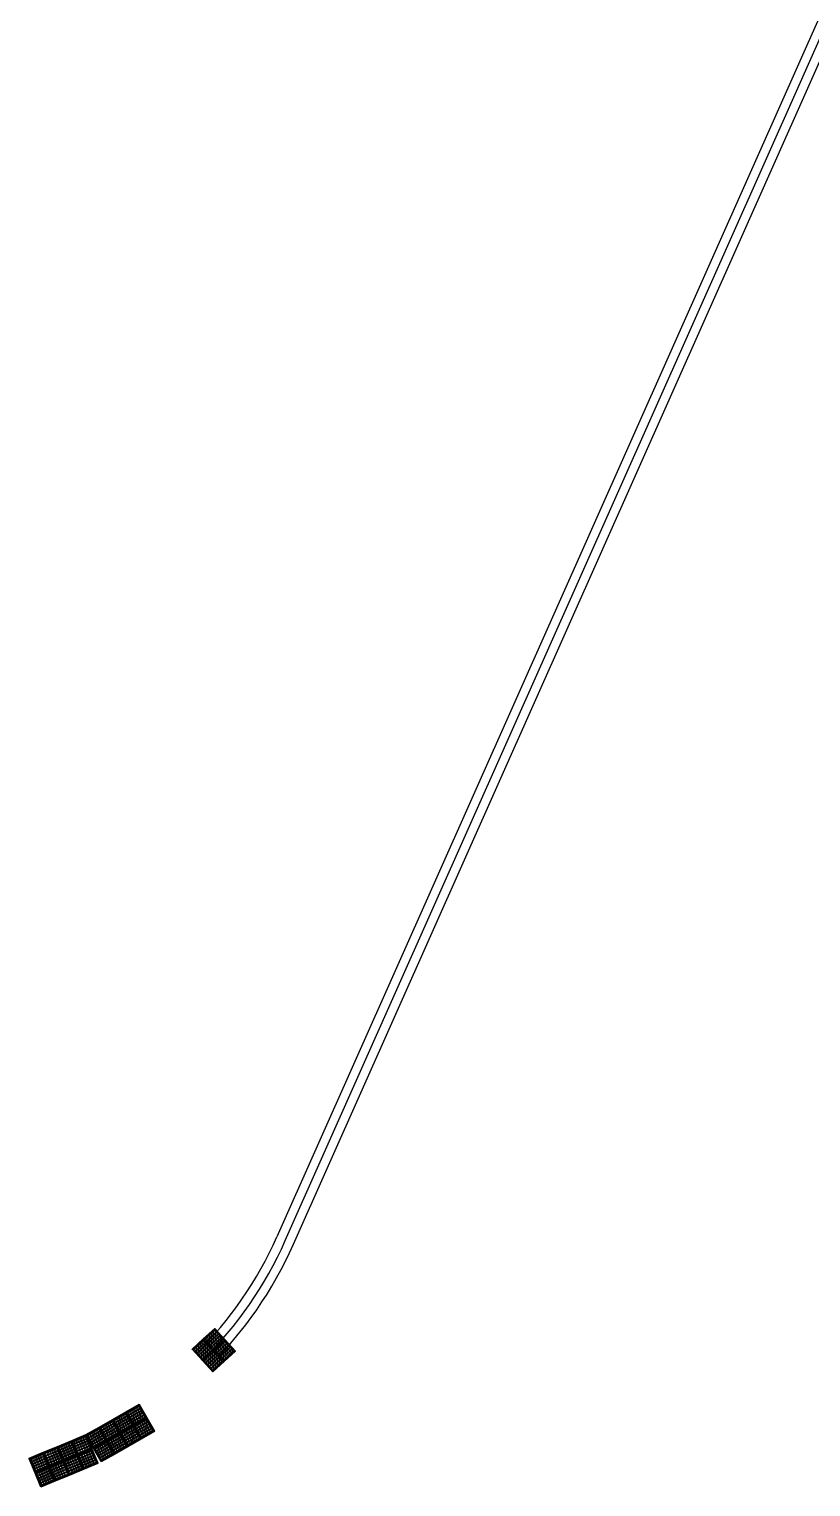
# Model space of a CAD drawing. Header units: millimetres. Extents: x 832728086 to 834530684, y 817551485 to 818349469.
# Drawn here: x 832728189.27 to 832728204.55, y 817960338.63 to 817960367.12 of the extents above; entities that cross this region are included whole.
import ezdxf

# ---------------------------------------------------------------- set-up
doc = ezdxf.new("R2010")
doc.units = ezdxf.units.MM
doc.header["$LTSCALE"] = 100
doc.layers.add('000-helpline', color=30, linetype='Continuous', lineweight=30, plot=False)
doc.layers.add('000-Tactile-l', color=8, linetype='Continuous')

# ---------------------------------------------------------------- blocks, each defined once
blk = doc.blocks.new('tactile')
at = {"layer": '000-helpline', "ltscale": 0.015}
for points in [[(834064.576, 817821.538), (834064.373, 817821.759), (834064.595, 817821.961), (834064.797, 817821.74)], [(834064.355, 817821.335), (834064.152, 817821.556), (834064.373, 817821.759), (834064.576, 817821.538)], [(834064.778, 817821.316), (834064.576, 817821.538), (834064.797, 817821.74), (834065, 817821.519)], [(834064.557, 817821.114), (834064.355, 817821.335), (834064.576, 817821.538), (834064.778, 817821.316)], [(834062.748, 817819.918), (834062.6, 817820.179), (834062.861, 817820.327), (834063.009, 817820.066)], [(834063.009, 817820.066), (834062.861, 817820.327), (834063.122, 817820.475), (834063.27, 817820.215)], [(834062.226, 817819.622), (834062.078, 817819.883), (834062.339, 817820.031), (834062.487, 817819.77)], [(834062.487, 817819.77), (834062.339, 817820.031), (834062.6, 817820.179), (834062.748, 817819.918)], [(834062.896, 817819.657), (834062.748, 817819.918), (834063.009, 817820.066), (834063.157, 817819.806)], [(834063.157, 817819.806), (834063.009, 817820.066), (834063.27, 817820.215), (834063.418, 817819.954)], [(834061.639, 817819.375), (834061.524, 817819.652), (834061.801, 817819.768), (834061.916, 817819.491)], [(834061.916, 817819.491), (834061.801, 817819.768), (834062.078, 817819.883), (834062.193, 817819.606)], [(834062.374, 817819.361), (834062.226, 817819.622), (834062.487, 817819.77), (834062.635, 817819.509)], [(834062.635, 817819.509), (834062.487, 817819.77), (834062.748, 817819.918), (834062.896, 817819.657)], [(834061.086, 817819.145), (834060.97, 817819.422), (834061.247, 817819.537), (834061.362, 817819.26)], [(834061.362, 817819.26), (834061.247, 817819.537), (834061.524, 817819.652), (834061.639, 817819.375)], [(834061.755, 817819.098), (834061.639, 817819.375), (834061.916, 817819.491), (834062.032, 817819.214)], [(834062.032, 817819.214), (834061.916, 817819.491), (834062.193, 817819.606), (834062.309, 817819.329)], [(834061.201, 817818.868), (834061.086, 817819.145), (834061.362, 817819.26), (834061.478, 817818.983)], [(834061.478, 817818.983), (834061.362, 817819.26), (834061.639, 817819.375), (834061.755, 817819.098)]]:
    blk.add_lwpolyline(points, close=True, dxfattribs=at)
at = {"layer": '000-Tactile-l', "ltscale": 0.02}
for p, q in [((834083.235, 817862.944), (834065.81, 817823.753)), ((834065.975, 817823.68), (834083.401, 817862.873)), ((834066.135, 817823.609), (834083.561, 817862.802))]:
    blk.add_line(p, q, dxfattribs=at)
at = {"layer": '000-Tactile-l'}
for points in [[(834065, 817821.519), (834064.557, 817821.114), (834064.152, 817821.556), (834064.595, 817821.961)], [(834063.418, 817819.954), (834062.896, 817819.657), (834062.6, 817820.179), (834063.122, 817820.475)], [(834062.896, 817819.657), (834062.374, 817819.361), (834062.078, 817819.883), (834062.6, 817820.179)], [(834062.309, 817819.329), (834061.755, 817819.098), (834061.524, 817819.652), (834062.078, 817819.883)], [(834061.755, 817819.098), (834061.201, 817818.868), (834060.97, 817819.422), (834061.524, 817819.652)]]:
    blk.add_lwpolyline(points, close=True, dxfattribs=at)
at = {"layer": '000-Tactile-l', "ltscale": 0.015}
for centre, radius in [((834064.298, 817821.656), 0.0175), ((834064.298, 817821.656), 0.0125), ((834064.335, 817821.69), 0.0175), ((834064.335, 817821.69), 0.0125), ((834064.369, 817821.653), 0.0175), ((834064.372, 817821.724), 0.0175), ((834064.369, 817821.653), 0.0125), ((834064.372, 817821.724), 0.0125), ((834064.405, 817821.687), 0.0175), ((834064.409, 817821.757), 0.0175), ((834064.405, 817821.687), 0.0125), ((834064.409, 817821.757), 0.0125), ((834064.439, 817821.65), 0.0175), ((834064.442, 817821.72), 0.0175), ((834064.446, 817821.791), 0.0175), ((834064.442, 817821.72), 0.0125), ((834064.446, 817821.791), 0.0125), ((834064.476, 817821.683), 0.0175), ((834064.479, 817821.754), 0.0175), ((834064.476, 817821.683), 0.0125), ((834064.482, 817821.825), 0.0175), ((834064.479, 817821.754), 0.0125), ((834064.482, 817821.825), 0.0125), ((834064.513, 817821.717), 0.0175), ((834064.516, 817821.788), 0.0175), ((834064.513, 817821.717), 0.0125), ((834064.519, 817821.859), 0.0175), ((834064.516, 817821.788), 0.0125), ((834064.519, 817821.859), 0.0125), ((834064.547, 817821.68), 0.0175), ((834064.55, 817821.751), 0.0175), ((834064.547, 817821.68), 0.0125), ((834064.553, 817821.822), 0.0175), ((834064.55, 817821.751), 0.0125), ((834064.556, 817821.892), 0.0175), ((834064.553, 817821.822), 0.0125), ((834064.556, 817821.892), 0.0125), ((834064.584, 817821.714), 0.0175), ((834064.587, 817821.785), 0.0175), ((834064.584, 817821.714), 0.0125), ((834064.59, 817821.855), 0.0175), ((834064.587, 817821.785), 0.0125), ((834064.593, 817821.926), 0.0175), ((834064.59, 817821.855), 0.0125), ((834064.593, 817821.926), 0.0125), ((834064.617, 817821.677), 0.0175), ((834064.621, 817821.748), 0.0175), ((834064.617, 817821.677), 0.0125), ((834064.624, 817821.819), 0.0175), ((834064.621, 817821.748), 0.0125), ((834064.627, 817821.889), 0.0175), ((834064.624, 817821.819), 0.0125), ((834064.627, 817821.889), 0.0125), ((834064.654, 817821.711), 0.0175), ((834064.657, 817821.782), 0.0175), ((834064.654, 817821.711), 0.0125), ((834064.661, 817821.852), 0.0175), ((834064.657, 817821.782), 0.0125), ((834064.661, 817821.852), 0.0125), ((834064.688, 817821.674), 0.0175), ((834064.691, 817821.745), 0.0175), ((834064.688, 817821.674), 0.0125), ((834064.694, 817821.815), 0.0175), ((834064.691, 817821.745), 0.0125), ((834064.694, 817821.815), 0.0125), ((834064.725, 817821.708), 0.0175), ((834064.728, 817821.779), 0.0175), ((834064.725, 817821.708), 0.0125), ((834064.728, 817821.779), 0.0125), ((834064.759, 817821.671), 0.0175), ((834064.762, 817821.742), 0.0175), ((834064.759, 817821.671), 0.0125), ((834064.762, 817821.742), 0.0125), ((834064.796, 817821.705), 0.0175), ((834064.796, 817821.705), 0.0125), ((834064.829, 817821.668), 0.0175), ((834064.829, 817821.668), 0.0125), ((834064.187, 817821.555), 0.0175), ((834064.187, 817821.555), 0.0125), ((834064.221, 817821.518), 0.0175), ((834064.224, 817821.588), 0.0175), ((834064.221, 817821.518), 0.0125), ((834064.224, 817821.588), 0.0125), ((834064.255, 817821.481), 0.0175), ((834064.258, 817821.552), 0.0175), ((834064.255, 817821.481), 0.0125), ((834064.261, 817821.622), 0.0175), ((834064.258, 817821.552), 0.0125), ((834064.261, 817821.622), 0.0125), ((834064.289, 817821.444), 0.0175), ((834064.292, 817821.515), 0.0175), ((834064.289, 817821.444), 0.0125), ((834064.295, 817821.585), 0.0175), ((834064.292, 817821.515), 0.0125), ((834064.295, 817821.585), 0.0125), ((834064.322, 817821.407), 0.0175), ((834064.325, 817821.478), 0.0175), ((834064.322, 817821.407), 0.0125), ((834064.329, 817821.548), 0.0175), ((834064.325, 817821.478), 0.0125), ((834064.332, 817821.619), 0.0175), ((834064.329, 817821.548), 0.0125), ((834064.332, 817821.619), 0.0125), ((834064.356, 817821.37), 0.0175), ((834064.359, 817821.441), 0.0175), ((834064.356, 817821.37), 0.0125), ((834064.362, 817821.512), 0.0175), ((834064.359, 817821.441), 0.0125), ((834064.365, 817821.582), 0.0175), ((834064.362, 817821.512), 0.0125), ((834064.365, 817821.582), 0.0125), ((834064.393, 817821.404), 0.0175), ((834064.396, 817821.475), 0.0175), ((834064.393, 817821.404), 0.0125), ((834064.399, 817821.545), 0.0175), ((834064.396, 817821.475), 0.0125), ((834064.402, 817821.616), 0.0175), ((834064.399, 817821.545), 0.0125), ((834064.402, 817821.616), 0.0125), ((834064.427, 817821.367), 0.0175), ((834064.43, 817821.438), 0.0175), ((834064.433, 817821.508), 0.0175), ((834064.43, 817821.438), 0.0125), ((834064.436, 817821.579), 0.0175), ((834064.433, 817821.508), 0.0125), ((834064.436, 817821.579), 0.0125), ((834064.439, 817821.65), 0.0125), ((834064.464, 817821.401), 0.0175), ((834064.467, 817821.472), 0.0175), ((834064.464, 817821.401), 0.0125), ((834064.47, 817821.542), 0.0175), ((834064.467, 817821.472), 0.0125), ((834064.473, 817821.613), 0.0175), ((834064.47, 817821.542), 0.0125), ((834064.473, 817821.613), 0.0125), ((834064.497, 817821.364), 0.0175), ((834064.501, 817821.435), 0.0175), ((834064.504, 817821.505), 0.0175), ((834064.501, 817821.435), 0.0125), ((834064.507, 817821.576), 0.0175), ((834064.504, 817821.505), 0.0125), ((834064.51, 817821.647), 0.0175), ((834064.507, 817821.576), 0.0125), ((834064.51, 817821.647), 0.0125), ((834064.534, 817821.398), 0.0175), ((834064.537, 817821.468), 0.0175), ((834064.534, 817821.398), 0.0125), ((834064.541, 817821.539), 0.0175), ((834064.537, 817821.468), 0.0125), ((834064.544, 817821.61), 0.0175), ((834064.541, 817821.539), 0.0125), ((834064.544, 817821.61), 0.0125), ((834064.571, 817821.432), 0.0175), ((834064.574, 817821.502), 0.0175), ((834064.571, 817821.432), 0.0125), ((834064.577, 817821.573), 0.0175), ((834064.574, 817821.502), 0.0125), ((834064.581, 817821.643), 0.0175), ((834064.577, 817821.573), 0.0125), ((834064.581, 817821.643), 0.0125), ((834064.605, 817821.395), 0.0175), ((834064.608, 817821.465), 0.0175), ((834064.605, 817821.395), 0.0125), ((834064.611, 817821.536), 0.0175), ((834064.608, 817821.465), 0.0125), ((834064.614, 817821.607), 0.0175), ((834064.611, 817821.536), 0.0125), ((834064.614, 817821.607), 0.0125), ((834064.642, 817821.428), 0.0175), ((834064.645, 817821.499), 0.0175), ((834064.642, 817821.428), 0.0125), ((834064.648, 817821.57), 0.0175), ((834064.645, 817821.499), 0.0125), ((834064.651, 817821.64), 0.0175), ((834064.648, 817821.57), 0.0125), ((834064.651, 817821.64), 0.0125), ((834064.676, 817821.392), 0.0175), ((834064.679, 817821.462), 0.0175), ((834064.676, 817821.392), 0.0125), ((834064.682, 817821.533), 0.0175), ((834064.679, 817821.462), 0.0125), ((834064.685, 817821.603), 0.0175), ((834064.682, 817821.533), 0.0125), ((834064.685, 817821.603), 0.0125), ((834064.712, 817821.425), 0.0175), ((834064.716, 817821.496), 0.0175), ((834064.712, 817821.425), 0.0125), ((834064.719, 817821.567), 0.0175), ((834064.716, 817821.496), 0.0125), ((834064.722, 817821.637), 0.0175), ((834064.719, 817821.567), 0.0125), ((834064.722, 817821.637), 0.0125), ((834064.746, 817821.388), 0.0175), ((834064.749, 817821.459), 0.0175), ((834064.746, 817821.388), 0.0125), ((834064.752, 817821.53), 0.0175), ((834064.749, 817821.459), 0.0125), ((834064.756, 817821.6), 0.0175), ((834064.752, 817821.53), 0.0125), ((834064.756, 817821.6), 0.0125), ((834064.783, 817821.422), 0.0175), ((834064.786, 817821.493), 0.0175), ((834064.783, 817821.422), 0.0125), ((834064.789, 817821.563), 0.0175), ((834064.786, 817821.493), 0.0125), ((834064.792, 817821.634), 0.0175), ((834064.789, 817821.563), 0.0125), ((834064.792, 817821.634), 0.0125), ((834064.817, 817821.385), 0.0175), ((834064.82, 817821.456), 0.0175), ((834064.817, 817821.385), 0.0125), ((834064.823, 817821.527), 0.0175), ((834064.82, 817821.456), 0.0125), ((834064.826, 817821.597), 0.0175), ((834064.823, 817821.527), 0.0125), ((834064.826, 817821.597), 0.0125), ((834064.854, 817821.419), 0.0175), ((834064.857, 817821.49), 0.0175), ((834064.854, 817821.419), 0.0125), ((834064.86, 817821.56), 0.0175), ((834064.857, 817821.49), 0.0125), ((834064.863, 817821.631), 0.0175), ((834064.86, 817821.56), 0.0125), ((834064.863, 817821.631), 0.0125), ((834064.891, 817821.453), 0.0175), ((834064.894, 817821.523), 0.0175), ((834064.891, 817821.453), 0.0125), ((834064.897, 817821.594), 0.0175), ((834064.894, 817821.523), 0.0125), ((834064.897, 817821.594), 0.0125), ((834064.927, 817821.487), 0.0175), ((834064.931, 817821.557), 0.0175), ((834064.927, 817821.487), 0.0125), ((834064.931, 817821.557), 0.0125), ((834064.964, 817821.52), 0.0175), ((834064.964, 817821.52), 0.0125), ((834064.39, 817821.333), 0.0175), ((834064.39, 817821.333), 0.0125), ((834064.424, 817821.297), 0.0175), ((834064.424, 817821.297), 0.0125), ((834064.427, 817821.367), 0.0125), ((834064.457, 817821.26), 0.0175), ((834064.46, 817821.33), 0.0175), ((834064.457, 817821.26), 0.0125), ((834064.46, 817821.33), 0.0125), ((834064.491, 817821.223), 0.0175), ((834064.494, 817821.293), 0.0175), ((834064.491, 817821.223), 0.0125), ((834064.494, 817821.293), 0.0125), ((834064.497, 817821.364), 0.0125), ((834064.525, 817821.186), 0.0175), ((834064.528, 817821.257), 0.0175), ((834064.525, 817821.186), 0.0125), ((834064.531, 817821.327), 0.0175), ((834064.528, 817821.257), 0.0125), ((834064.531, 817821.327), 0.0125), ((834064.559, 817821.149), 0.0175), ((834064.562, 817821.22), 0.0175), ((834064.559, 817821.149), 0.0125), ((834064.565, 817821.29), 0.0175), ((834064.562, 817821.22), 0.0125), ((834064.568, 817821.361), 0.0175), ((834064.565, 817821.29), 0.0125), ((834064.568, 817821.361), 0.0125), ((834064.596, 817821.183), 0.0175), ((834064.599, 817821.253), 0.0175), ((834064.596, 817821.183), 0.0125), ((834064.602, 817821.324), 0.0175), ((834064.599, 817821.253), 0.0125), ((834064.602, 817821.324), 0.0125), ((834064.632, 817821.217), 0.0175), ((834064.636, 817821.287), 0.0175), ((834064.632, 817821.217), 0.0125), ((834064.639, 817821.358), 0.0175), ((834064.636, 817821.287), 0.0125), ((834064.639, 817821.358), 0.0125), ((834064.669, 817821.25), 0.0175), ((834064.672, 817821.321), 0.0175), ((834064.669, 817821.25), 0.0125), ((834064.672, 817821.321), 0.0125), ((834064.706, 817821.284), 0.0175), ((834064.709, 817821.355), 0.0175), ((834064.706, 817821.284), 0.0125), ((834064.709, 817821.355), 0.0125), ((834064.743, 817821.318), 0.0175), ((834064.743, 817821.318), 0.0125), ((834064.78, 817821.352), 0.0175), ((834064.78, 817821.352), 0.0125), ((834062.764, 817820.244), 0.0175), ((834062.764, 817820.244), 0.0125), ((834062.808, 817820.269), 0.0175), ((834062.808, 817820.269), 0.0125), ((834062.833, 817820.225), 0.0175), ((834062.851, 817820.293), 0.0175), ((834062.851, 817820.293), 0.0125), ((834062.876, 817820.25), 0.0175), ((834062.876, 817820.25), 0.0125), ((834062.895, 817820.318), 0.0175), ((834062.895, 817820.318), 0.0125), ((834062.919, 817820.274), 0.0175), ((834062.919, 817820.274), 0.0125), ((834062.938, 817820.343), 0.0175), ((834062.938, 817820.343), 0.0125), ((834062.944, 817820.231), 0.0175), ((834062.944, 817820.231), 0.0125), ((834062.963, 817820.299), 0.0175), ((834062.963, 817820.299), 0.0125), ((834062.982, 817820.367), 0.0175), ((834062.982, 817820.367), 0.0125), ((834062.988, 817820.256), 0.0175), ((834062.988, 817820.256), 0.0125), ((834063.006, 817820.324), 0.0175), ((834063.006, 817820.324), 0.0125), ((834063.025, 817820.392), 0.0175), ((834063.025, 817820.392), 0.0125), ((834063.031, 817820.28), 0.0175), ((834063.031, 817820.28), 0.0125), ((834063.05, 817820.349), 0.0175), ((834063.05, 817820.349), 0.0125), ((834063.056, 817820.237), 0.0175), ((834063.056, 817820.237), 0.0125), ((834063.069, 817820.417), 0.0175), ((834063.069, 817820.417), 0.0125), ((834063.075, 817820.305), 0.0175), ((834063.075, 817820.305), 0.0125), ((834063.093, 817820.373), 0.0175), ((834063.093, 817820.373), 0.0125), ((834063.099, 817820.262), 0.0175), ((834063.099, 817820.262), 0.0125), ((834063.112, 817820.441), 0.0175), ((834063.112, 817820.441), 0.0125), ((834063.118, 817820.33), 0.0175), ((834063.118, 817820.33), 0.0125), ((834063.137, 817820.398), 0.0175), ((834063.137, 817820.398), 0.0125), ((834063.143, 817820.286), 0.0175), ((834063.143, 817820.286), 0.0125), ((834063.162, 817820.354), 0.0175), ((834063.162, 817820.354), 0.0125), ((834063.167, 817820.243), 0.0175), ((834063.167, 817820.243), 0.0125), ((834063.186, 817820.311), 0.0175), ((834063.186, 817820.311), 0.0125), ((834063.211, 817820.267), 0.0175), ((834063.211, 817820.267), 0.0125), ((834063.236, 817820.224), 0.0175), ((834062.243, 817819.948), 0.0175), ((834062.243, 817819.948), 0.0125), ((834062.286, 817819.972), 0.0175), ((834062.286, 817819.972), 0.0125), ((834062.33, 817819.997), 0.0175), ((834062.33, 817819.997), 0.0125), ((834062.354, 817819.953), 0.0175), ((834062.354, 817819.953), 0.0125), ((834062.373, 817820.022), 0.0175), ((834062.373, 817820.022), 0.0125), ((834062.398, 817819.978), 0.0175), ((834062.398, 817819.978), 0.0125), ((834062.417, 817820.046), 0.0175), ((834062.417, 817820.046), 0.0125), ((834062.441, 817820.003), 0.0175), ((834062.441, 817820.003), 0.0125), ((834062.46, 817820.071), 0.0175), ((834062.46, 817820.071), 0.0125), ((834062.466, 817819.959), 0.0175), ((834062.466, 817819.959), 0.0125), ((834062.485, 817820.028), 0.0175), ((834062.485, 817820.028), 0.0125), ((834062.503, 817820.096), 0.0175), ((834062.503, 817820.096), 0.0125), ((834062.509, 817819.984), 0.0175), ((834062.509, 817819.984), 0.0125), ((834062.528, 817820.052), 0.0175), ((834062.528, 817820.052), 0.0125), ((834062.534, 817819.941), 0.0175), ((834062.547, 817820.12), 0.0175), ((834062.547, 817820.12), 0.0125), ((834062.553, 817820.009), 0.0175), ((834062.553, 817820.009), 0.0125), ((834062.572, 817820.077), 0.0175), ((834062.572, 817820.077), 0.0125), ((834062.578, 817819.965), 0.0175), ((834062.578, 817819.965), 0.0125), ((834062.59, 817820.145), 0.0175), ((834062.59, 817820.145), 0.0125), ((834062.596, 817820.033), 0.0175), ((834062.596, 817820.033), 0.0125), ((834062.615, 817820.102), 0.0175), ((834062.615, 817820.102), 0.0125), ((834062.621, 817819.99), 0.0175), ((834062.621, 817819.99), 0.0125), ((834062.634, 817820.17), 0.0175), ((834062.634, 817820.17), 0.0125), ((834062.64, 817820.058), 0.0175), ((834062.64, 817820.058), 0.0125), ((834062.646, 817819.946), 0.0175), ((834062.646, 817819.946), 0.0125), ((834062.659, 817820.126), 0.0175), ((834062.659, 817820.126), 0.0125), ((834062.665, 817820.015), 0.0175), ((834062.665, 817820.015), 0.0125), ((834062.677, 817820.194), 0.0175), ((834062.677, 817820.194), 0.0125), ((834062.683, 817820.083), 0.0175), ((834062.683, 817820.083), 0.0125), ((834062.689, 817819.971), 0.0175), ((834062.689, 817819.971), 0.0125), ((834062.702, 817820.151), 0.0175), ((834062.702, 817820.151), 0.0125), ((834062.708, 817820.039), 0.0175), ((834062.708, 817820.039), 0.0125), ((834062.721, 817820.219), 0.0175), ((834062.721, 817820.219), 0.0125), ((834062.727, 817820.108), 0.0175), ((834062.727, 817820.108), 0.0125), ((834062.733, 817819.996), 0.0175), ((834062.733, 817819.996), 0.0125), ((834062.746, 817820.176), 0.0175), ((834062.746, 817820.176), 0.0125), ((834062.751, 817820.064), 0.0175), ((834062.751, 817820.064), 0.0125), ((834062.757, 817819.952), 0.0175), ((834062.757, 817819.952), 0.0125), ((834062.77, 817820.132), 0.0175), ((834062.77, 817820.132), 0.0125), ((834062.776, 817820.021), 0.0175), ((834062.776, 817820.021), 0.0125), ((834062.789, 817820.2), 0.0175), ((834062.789, 817820.2), 0.0125), ((834062.795, 817820.089), 0.0175), ((834062.795, 817820.089), 0.0125), ((834062.801, 817819.977), 0.0175), ((834062.801, 817819.977), 0.0125), ((834062.814, 817820.157), 0.0175), ((834062.814, 817820.157), 0.0125), ((834062.82, 817820.045), 0.0175), ((834062.82, 817820.045), 0.0125), ((834062.833, 817820.225), 0.0125), ((834062.838, 817820.113), 0.0175), ((834062.838, 817820.113), 0.0125), ((834062.844, 817820.002), 0.0175), ((834062.844, 817820.002), 0.0125), ((834062.857, 817820.182), 0.0175), ((834062.857, 817820.182), 0.0125), ((834062.863, 817820.07), 0.0175), ((834062.863, 817820.07), 0.0125), ((834062.869, 817819.958), 0.0175), ((834062.869, 817819.958), 0.0125), ((834062.882, 817820.138), 0.0175), ((834062.882, 817820.138), 0.0125), ((834062.888, 817820.026), 0.0175), ((834062.888, 817820.026), 0.0125), ((834062.901, 817820.206), 0.0175), ((834062.901, 817820.206), 0.0125), ((834062.907, 817820.095), 0.0175), ((834062.907, 817820.095), 0.0125), ((834062.912, 817819.983), 0.0175), ((834062.912, 817819.983), 0.0125), ((834062.925, 817820.163), 0.0175), ((834062.925, 817820.163), 0.0125), ((834062.931, 817820.051), 0.0175), ((834062.931, 817820.051), 0.0125), ((834062.937, 817819.939), 0.0175), ((834062.95, 817820.119), 0.0175), ((834062.95, 817820.119), 0.0125), ((834062.956, 817820.008), 0.0175), ((834062.956, 817820.008), 0.0125), ((834062.969, 817820.187), 0.0175), ((834062.969, 817820.187), 0.0125), ((834062.975, 817820.076), 0.0175), ((834062.975, 817820.076), 0.0125), ((834062.981, 817819.964), 0.0175), ((834062.981, 817819.964), 0.0125), ((834062.994, 817820.144), 0.0175), ((834062.994, 817820.144), 0.0125), ((834062.999, 817820.032), 0.0175), ((834062.999, 817820.032), 0.0125), ((834063.012, 817820.212), 0.0175), ((834063.012, 817820.212), 0.0125), ((834063.018, 817820.101), 0.0175), ((834063.018, 817820.101), 0.0125), ((834063.024, 817819.989), 0.0175), ((834063.024, 817819.989), 0.0125), ((834063.037, 817820.169), 0.0175), ((834063.037, 817820.169), 0.0125), ((834063.043, 817820.057), 0.0175), ((834063.043, 817820.057), 0.0125), ((834063.049, 817819.945), 0.0175), ((834063.049, 817819.945), 0.0125), ((834063.062, 817820.125), 0.0175), ((834063.062, 817820.125), 0.0125), ((834063.068, 817820.014), 0.0175), ((834063.068, 817820.014), 0.0125), ((834063.081, 817820.193), 0.0175), ((834063.081, 817820.193), 0.0125), ((834063.086, 817820.082), 0.0175), ((834063.086, 817820.082), 0.0125), ((834063.092, 817819.97), 0.0175), ((834063.092, 817819.97), 0.0125), ((834063.105, 817820.15), 0.0175), ((834063.105, 817820.15), 0.0125), ((834063.111, 817820.038), 0.0175), ((834063.111, 817820.038), 0.0125), ((834063.124, 817820.218), 0.0175), ((834063.124, 817820.218), 0.0125), ((834063.13, 817820.106), 0.0175), ((834063.13, 817820.106), 0.0125), ((834063.136, 817819.995), 0.0175), ((834063.136, 817819.995), 0.0125), ((834063.149, 817820.175), 0.0175), ((834063.149, 817820.175), 0.0125), ((834063.155, 817820.063), 0.0175), ((834063.155, 817820.063), 0.0125), ((834063.16, 817819.951), 0.0175), ((834063.16, 817819.951), 0.0125), ((834063.173, 817820.131), 0.0175), ((834063.173, 817820.131), 0.0125), ((834063.179, 817820.019), 0.0175), ((834063.179, 817820.019), 0.0125), ((834063.192, 817820.199), 0.0175), ((834063.192, 817820.199), 0.0125), ((834063.198, 817820.088), 0.0175), ((834063.198, 817820.088), 0.0125), ((834063.204, 817819.976), 0.0175), ((834063.204, 817819.976), 0.0125), ((834063.217, 817820.156), 0.0175), ((834063.217, 817820.156), 0.0125), ((834063.223, 817820.044), 0.0175), ((834063.223, 817820.044), 0.0125), ((834063.236, 817820.224), 0.0125), ((834063.242, 817820.112), 0.0175), ((834063.242, 817820.112), 0.0125), ((834063.247, 817820.001), 0.0175), ((834063.247, 817820.001), 0.0125), ((834063.26, 817820.18), 0.0175), ((834063.26, 817820.18), 0.0125), ((834063.266, 817820.069), 0.0175), ((834063.266, 817820.069), 0.0125), ((834063.272, 817819.957), 0.0175), ((834063.272, 817819.957), 0.0125), ((834063.285, 817820.137), 0.0175), ((834063.285, 817820.137), 0.0125), ((834063.291, 817820.025), 0.0175), ((834063.291, 817820.025), 0.0125), ((834063.31, 817820.094), 0.0175), ((834063.31, 817820.094), 0.0125), ((834063.316, 817819.982), 0.0175), ((834063.316, 817819.982), 0.0125), ((834063.334, 817820.05), 0.0175), ((834063.334, 817820.05), 0.0125), ((834063.34, 817819.938), 0.0175), ((834063.359, 817820.007), 0.0175), ((834063.359, 817820.007), 0.0125), ((834063.384, 817819.963), 0.0175), ((834063.384, 817819.963), 0.0125), ((834061.603, 817819.658), 0.0175), ((834061.603, 817819.658), 0.0125), ((834061.649, 817819.677), 0.0175), ((834061.649, 817819.677), 0.0125), ((834061.695, 817819.697), 0.0175), ((834061.695, 817819.697), 0.0125), ((834061.741, 817819.716), 0.0175), ((834061.741, 817819.716), 0.0125), ((834061.761, 817819.67), 0.0175), ((834061.761, 817819.67), 0.0125), ((834061.788, 817819.735), 0.0175), ((834061.788, 817819.735), 0.0125), ((834061.807, 817819.689), 0.0175), ((834061.807, 817819.689), 0.0125), ((834061.834, 817819.754), 0.0175), ((834061.834, 817819.754), 0.0125), ((834061.853, 817819.708), 0.0175), ((834061.853, 817819.708), 0.0125), ((834061.872, 817819.662), 0.0175), ((834061.872, 817819.662), 0.0125), ((834061.88, 817819.773), 0.0175), ((834061.88, 817819.773), 0.0125), ((834061.899, 817819.727), 0.0175), ((834061.899, 817819.727), 0.0125), ((834061.918, 817819.681), 0.0175), ((834061.918, 817819.681), 0.0125), ((834061.926, 817819.793), 0.0175), ((834061.926, 817819.793), 0.0125), ((834061.945, 817819.746), 0.0175), ((834061.945, 817819.746), 0.0125), ((834061.965, 817819.7), 0.0175), ((834061.965, 817819.7), 0.0125), ((834061.972, 817819.812), 0.0175), ((834061.972, 817819.812), 0.0125), ((834061.984, 817819.654), 0.0175), ((834061.992, 817819.766), 0.0175), ((834061.992, 817819.766), 0.0125), ((834062.011, 817819.719), 0.0175), ((834062.011, 817819.719), 0.0125), ((834062.018, 817819.831), 0.0175), ((834062.018, 817819.831), 0.0125), ((834062.03, 817819.673), 0.0175), ((834062.03, 817819.673), 0.0125), ((834062.038, 817819.785), 0.0175), ((834062.038, 817819.785), 0.0125), ((834062.057, 817819.739), 0.0175), ((834062.057, 817819.739), 0.0125), ((834062.065, 817819.85), 0.0175), ((834062.065, 817819.85), 0.0125), ((834062.076, 817819.693), 0.0175), ((834062.076, 817819.693), 0.0125), ((834062.084, 817819.804), 0.0175), ((834062.084, 817819.804), 0.0125), ((834062.103, 817819.758), 0.0175), ((834062.103, 817819.758), 0.0125), ((834062.112, 817819.874), 0.0175), ((834062.112, 817819.874), 0.0125), ((834062.122, 817819.712), 0.0175), ((834062.122, 817819.712), 0.0125), ((834062.137, 817819.83), 0.0175), ((834062.137, 817819.83), 0.0125), ((834062.141, 817819.666), 0.0175), ((834062.141, 817819.666), 0.0125), ((834062.156, 817819.898), 0.0175), ((834062.156, 817819.898), 0.0125), ((834062.162, 817819.787), 0.0175), ((834062.162, 817819.787), 0.0125), ((834062.18, 817819.855), 0.0175), ((834062.18, 817819.855), 0.0125), ((834062.186, 817819.743), 0.0175), ((834062.186, 817819.743), 0.0125), ((834062.199, 817819.923), 0.0175), ((834062.199, 817819.923), 0.0125), ((834062.205, 817819.811), 0.0175), ((834062.205, 817819.811), 0.0125), ((834062.211, 817819.7), 0.0175), ((834062.211, 817819.7), 0.0125), ((834062.224, 817819.879), 0.0175), ((834062.224, 817819.879), 0.0125), ((834062.23, 817819.768), 0.0175), ((834062.23, 817819.768), 0.0125), ((834062.236, 817819.656), 0.0175), ((834062.249, 817819.836), 0.0175), ((834062.249, 817819.836), 0.0125), ((834062.254, 817819.724), 0.0175), ((834062.254, 817819.724), 0.0125), ((834062.267, 817819.904), 0.0175), ((834062.267, 817819.904), 0.0125), ((834062.273, 817819.792), 0.0175), ((834062.273, 817819.792), 0.0125), ((834062.279, 817819.681), 0.0175), ((834062.279, 817819.681), 0.0125), ((834062.292, 817819.861), 0.0175), ((834062.292, 817819.861), 0.0125), ((834062.298, 817819.749), 0.0175), ((834062.298, 817819.749), 0.0125), ((834062.311, 817819.929), 0.0175), ((834062.311, 817819.929), 0.0125), ((834062.317, 817819.817), 0.0175), ((834062.317, 817819.817), 0.0125), ((834062.323, 817819.705), 0.0175), ((834062.323, 817819.705), 0.0125), ((834062.335, 817819.885), 0.0175), ((834062.335, 817819.885), 0.0125), ((834062.341, 817819.774), 0.0175), ((834062.341, 817819.774), 0.0125), ((834062.347, 817819.662), 0.0175), ((834062.347, 817819.662), 0.0125), ((834062.36, 817819.842), 0.0175), ((834062.36, 817819.842), 0.0125), ((834062.366, 817819.73), 0.0175), ((834062.366, 817819.73), 0.0125), ((834062.379, 817819.91), 0.0175), ((834062.379, 817819.91), 0.0125), ((834062.385, 817819.798), 0.0175), ((834062.385, 817819.798), 0.0125), ((834062.391, 817819.687), 0.0175), ((834062.391, 817819.687), 0.0125), ((834062.404, 817819.867), 0.0175), ((834062.404, 817819.867), 0.0125), ((834062.41, 817819.755), 0.0175), ((834062.41, 817819.755), 0.0125), ((834062.422, 817819.935), 0.0175), ((834062.422, 817819.935), 0.0125), ((834062.428, 817819.823), 0.0175), ((834062.428, 817819.823), 0.0125), ((834062.434, 817819.711), 0.0175), ((834062.434, 817819.711), 0.0125), ((834062.447, 817819.891), 0.0175), ((834062.447, 817819.891), 0.0125), ((834062.453, 817819.78), 0.0175), ((834062.453, 817819.78), 0.0125), ((834062.459, 817819.668), 0.0175), ((834062.459, 817819.668), 0.0125), ((834062.472, 817819.848), 0.0175), ((834062.472, 817819.848), 0.0125), ((834062.478, 817819.736), 0.0175), ((834062.478, 817819.736), 0.0125), ((834062.491, 817819.916), 0.0175), ((834062.491, 817819.916), 0.0125), ((834062.496, 817819.804), 0.0175), ((834062.496, 817819.804), 0.0125), ((834062.502, 817819.693), 0.0175), ((834062.502, 817819.693), 0.0125), ((834062.515, 817819.872), 0.0175), ((834062.515, 817819.872), 0.0125), ((834062.521, 817819.761), 0.0175), ((834062.521, 817819.761), 0.0125), ((834062.534, 817819.941), 0.0125), ((834062.54, 817819.829), 0.0175), ((834062.54, 817819.829), 0.0125), ((834062.546, 817819.717), 0.0175), ((834062.546, 817819.717), 0.0125), ((834062.559, 817819.897), 0.0175), ((834062.559, 817819.897), 0.0125), ((834062.565, 817819.785), 0.0175), ((834062.565, 817819.785), 0.0125), ((834062.571, 817819.674), 0.0175), ((834062.571, 817819.674), 0.0125), ((834062.583, 817819.854), 0.0175), ((834062.583, 817819.854), 0.0125), ((834062.589, 817819.742), 0.0175), ((834062.589, 817819.742), 0.0125), ((834062.602, 817819.922), 0.0175), ((834062.602, 817819.922), 0.0125), ((834062.608, 817819.81), 0.0175), ((834062.608, 817819.81), 0.0125), ((834062.614, 817819.698), 0.0175), ((834062.614, 817819.698), 0.0125), ((834062.627, 817819.878), 0.0175), ((834062.627, 817819.878), 0.0125), ((834062.633, 817819.767), 0.0175), ((834062.633, 817819.767), 0.0125), ((834062.639, 817819.655), 0.0175), ((834062.652, 817819.835), 0.0175), ((834062.652, 817819.835), 0.0125), ((834062.658, 817819.723), 0.0175), ((834062.658, 817819.723), 0.0125), ((834062.67, 817819.903), 0.0175), ((834062.67, 817819.903), 0.0125), ((834062.676, 817819.791), 0.0175), ((834062.676, 817819.791), 0.0125), ((834062.682, 817819.68), 0.0175), ((834062.682, 817819.68), 0.0125), ((834062.695, 817819.86), 0.0175), ((834062.695, 817819.86), 0.0125), ((834062.701, 817819.748), 0.0175), ((834062.701, 817819.748), 0.0125), ((834062.714, 817819.928), 0.0175), ((834062.714, 817819.928), 0.0125), ((834062.72, 817819.816), 0.0175), ((834062.72, 817819.816), 0.0125), ((834062.726, 817819.704), 0.0175), ((834062.726, 817819.704), 0.0125), ((834062.739, 817819.884), 0.0175), ((834062.739, 817819.884), 0.0125), ((834062.744, 817819.773), 0.0175), ((834062.744, 817819.773), 0.0125), ((834062.75, 817819.661), 0.0175), ((834062.75, 817819.661), 0.0125), ((834062.763, 817819.841), 0.0175), ((834062.763, 817819.841), 0.0125), ((834062.769, 817819.729), 0.0175), ((834062.769, 817819.729), 0.0125), ((834062.782, 817819.909), 0.0175), ((834062.782, 817819.909), 0.0125), ((834062.788, 817819.797), 0.0175), ((834062.788, 817819.797), 0.0125), ((834062.794, 817819.686), 0.0175), ((834062.794, 817819.686), 0.0125), ((834062.807, 817819.865), 0.0175), ((834062.807, 817819.865), 0.0125), ((834062.813, 817819.754), 0.0175), ((834062.813, 817819.754), 0.0125), ((834062.826, 817819.934), 0.0175), ((834062.826, 817819.934), 0.0125), ((834062.831, 817819.822), 0.0175), ((834062.831, 817819.822), 0.0125), ((834062.837, 817819.71), 0.0175), ((834062.837, 817819.71), 0.0125), ((834062.85, 817819.89), 0.0175), ((834062.85, 817819.89), 0.0125), ((834062.856, 817819.778), 0.0175), ((834062.856, 817819.778), 0.0125), ((834062.862, 817819.667), 0.0175), ((834062.862, 817819.667), 0.0125), ((834062.875, 817819.847), 0.0175), ((834062.875, 817819.847), 0.0125), ((834062.881, 817819.735), 0.0175), ((834062.881, 817819.735), 0.0125), ((834062.894, 817819.915), 0.0175), ((834062.894, 817819.915), 0.0125), ((834062.9, 817819.803), 0.0175), ((834062.9, 817819.803), 0.0125), ((834062.906, 817819.692), 0.0175), ((834062.906, 817819.692), 0.0125), ((834062.918, 817819.871), 0.0175), ((834062.918, 817819.871), 0.0125), ((834062.924, 817819.76), 0.0175), ((834062.924, 817819.76), 0.0125), ((834062.937, 817819.939), 0.0125), ((834062.943, 817819.828), 0.0175), ((834062.943, 817819.828), 0.0125), ((834062.949, 817819.716), 0.0175), ((834062.949, 817819.716), 0.0125), ((834062.962, 817819.896), 0.0175), ((834062.962, 817819.896), 0.0125), ((834062.968, 817819.784), 0.0175), ((834062.968, 817819.784), 0.0125), ((834062.987, 817819.853), 0.0175), ((834062.987, 817819.853), 0.0125), ((834062.992, 817819.741), 0.0175), ((834062.992, 817819.741), 0.0125), ((834063.005, 817819.921), 0.0175), ((834063.005, 817819.921), 0.0125), ((834063.011, 817819.809), 0.0175), ((834063.011, 817819.809), 0.0125), ((834063.03, 817819.877), 0.0175), ((834063.03, 817819.877), 0.0125), ((834063.036, 817819.766), 0.0175), ((834063.036, 817819.766), 0.0125), ((834063.055, 817819.834), 0.0175), ((834063.055, 817819.834), 0.0125), ((834063.074, 817819.902), 0.0175), ((834063.074, 817819.902), 0.0125), ((834063.079, 817819.79), 0.0175), ((834063.079, 817819.79), 0.0125), ((834063.098, 817819.858), 0.0175), ((834063.098, 817819.858), 0.0125), ((834063.117, 817819.927), 0.0175), ((834063.117, 817819.927), 0.0125), ((834063.123, 817819.815), 0.0175), ((834063.123, 817819.815), 0.0125), ((834063.142, 817819.883), 0.0175), ((834063.142, 817819.883), 0.0125), ((834063.166, 817819.84), 0.0175), ((834063.166, 817819.84), 0.0125), ((834063.185, 817819.908), 0.0175), ((834063.185, 817819.908), 0.0125), ((834063.21, 817819.864), 0.0175), ((834063.21, 817819.864), 0.0125), ((834063.229, 817819.932), 0.0175), ((834063.229, 817819.932), 0.0125), ((834063.253, 817819.889), 0.0175), ((834063.253, 817819.889), 0.0125), ((834063.297, 817819.914), 0.0175), ((834063.297, 817819.914), 0.0125), ((834063.34, 817819.938), 0.0125), ((834061.003, 817819.408), 0.0175), ((834061.003, 817819.408), 0.0125), ((834061.049, 817819.428), 0.0175), ((834061.049, 817819.428), 0.0125), ((834061.068, 817819.381), 0.0175), ((834061.068, 817819.381), 0.0125), ((834061.095, 817819.447), 0.0175), ((834061.095, 817819.447), 0.0125), ((834061.114, 817819.401), 0.0175), ((834061.114, 817819.401), 0.0125), ((834061.141, 817819.466), 0.0175), ((834061.141, 817819.466), 0.0125), ((834061.161, 817819.42), 0.0175), ((834061.161, 817819.42), 0.0125), ((834061.18, 817819.374), 0.0175), ((834061.18, 817819.374), 0.0125), ((834061.188, 817819.485), 0.0175), ((834061.188, 817819.485), 0.0125), ((834061.207, 817819.439), 0.0175), ((834061.207, 817819.439), 0.0125), ((834061.226, 817819.393), 0.0175), ((834061.226, 817819.393), 0.0125), ((834061.234, 817819.504), 0.0175), ((834061.234, 817819.504), 0.0125), ((834061.253, 817819.458), 0.0175), ((834061.253, 817819.458), 0.0125), ((834061.272, 817819.412), 0.0175), ((834061.272, 817819.412), 0.0125), ((834061.28, 817819.524), 0.0175), ((834061.28, 817819.524), 0.0125), ((834061.299, 817819.477), 0.0175), ((834061.299, 817819.477), 0.0125), ((834061.318, 817819.431), 0.0175), ((834061.318, 817819.431), 0.0125), ((834061.326, 817819.543), 0.0175), ((834061.326, 817819.543), 0.0125), ((834061.338, 817819.385), 0.0175), ((834061.338, 817819.385), 0.0125), ((834061.345, 817819.497), 0.0175), ((834061.345, 817819.497), 0.0125), ((834061.364, 817819.45), 0.0175), ((834061.364, 817819.45), 0.0125), ((834061.372, 817819.562), 0.0175), ((834061.372, 817819.562), 0.0125), ((834061.384, 817819.404), 0.0175), ((834061.384, 817819.404), 0.0125), ((834061.391, 817819.516), 0.0175), ((834061.391, 817819.516), 0.0125), ((834061.411, 817819.47), 0.0175), ((834061.411, 817819.47), 0.0125), ((834061.418, 817819.581), 0.0175), ((834061.418, 817819.581), 0.0125), ((834061.43, 817819.424), 0.0175), ((834061.43, 817819.424), 0.0125), ((834061.438, 817819.535), 0.0175), ((834061.438, 817819.535), 0.0125), ((834061.449, 817819.377), 0.0175), ((834061.449, 817819.377), 0.0125), ((834061.457, 817819.489), 0.0175), ((834061.457, 817819.489), 0.0125), ((834061.465, 817819.6), 0.0175), ((834061.465, 817819.6), 0.0125), ((834061.476, 817819.443), 0.0175), ((834061.476, 817819.443), 0.0125), ((834061.484, 817819.554), 0.0175), ((834061.484, 817819.554), 0.0125), ((834061.495, 817819.397), 0.0175), ((834061.495, 817819.397), 0.0125), ((834061.503, 817819.508), 0.0175), ((834061.503, 817819.508), 0.0125), ((834061.511, 817819.62), 0.0175), ((834061.511, 817819.62), 0.0125), ((834061.522, 817819.462), 0.0175), ((834061.522, 817819.462), 0.0125), ((834061.53, 817819.573), 0.0175), ((834061.53, 817819.573), 0.0125), ((834061.541, 817819.416), 0.0175), ((834061.541, 817819.416), 0.0125), ((834061.549, 817819.527), 0.0175), ((834061.549, 817819.527), 0.0125), ((834061.557, 817819.639), 0.0175), ((834061.561, 817819.37), 0.0175), ((834061.557, 817819.639), 0.0125), ((834061.568, 817819.481), 0.0175), ((834061.568, 817819.481), 0.0125), ((834061.576, 817819.593), 0.0175), ((834061.576, 817819.593), 0.0125), ((834061.588, 817819.435), 0.0175), ((834061.588, 817819.435), 0.0125), ((834061.595, 817819.547), 0.0175), ((834061.595, 817819.547), 0.0125), ((834061.607, 817819.389), 0.0175), ((834061.607, 817819.389), 0.0125), ((834061.614, 817819.5), 0.0175), ((834061.614, 817819.5), 0.0125), ((834061.622, 817819.612), 0.0175), ((834061.622, 817819.612), 0.0125), ((834061.634, 817819.454), 0.0175), ((834061.634, 817819.454), 0.0125), ((834061.641, 817819.566), 0.0175), ((834061.641, 817819.566), 0.0125), ((834061.653, 817819.408), 0.0175), ((834061.653, 817819.408), 0.0125), ((834061.661, 817819.52), 0.0175), ((834061.661, 817819.52), 0.0125), ((834061.668, 817819.631), 0.0175), ((834061.668, 817819.631), 0.0125), ((834061.68, 817819.473), 0.0175), ((834061.68, 817819.473), 0.0125), ((834061.688, 817819.585), 0.0175), ((834061.688, 817819.585), 0.0125), ((834061.699, 817819.427), 0.0175), ((834061.699, 817819.427), 0.0125), ((834061.707, 817819.539), 0.0175), ((834061.707, 817819.539), 0.0125), ((834061.715, 817819.65), 0.0175), ((834061.718, 817819.381), 0.0175), ((834061.715, 817819.65), 0.0125), ((834061.718, 817819.381), 0.0125), ((834061.726, 817819.493), 0.0175), ((834061.726, 817819.493), 0.0125), ((834061.734, 817819.604), 0.0175), ((834061.734, 817819.604), 0.0125), ((834061.745, 817819.446), 0.0175), ((834061.745, 817819.446), 0.0125), ((834061.753, 817819.558), 0.0175), ((834061.753, 817819.558), 0.0125), ((834061.764, 817819.4), 0.0175), ((834061.764, 817819.4), 0.0125), ((834061.772, 817819.512), 0.0175), ((834061.772, 817819.512), 0.0125), ((834061.78, 817819.623), 0.0175), ((834061.78, 817819.623), 0.0125), ((834061.791, 817819.466), 0.0175), ((834061.791, 817819.466), 0.0125), ((834061.799, 817819.577), 0.0175), ((834061.799, 817819.577), 0.0125), ((834061.811, 817819.42), 0.0175), ((834061.811, 817819.42), 0.0125), ((834061.818, 817819.531), 0.0175), ((834061.818, 817819.531), 0.0125), ((834061.826, 817819.643), 0.0175), ((834061.83, 817819.373), 0.0175), ((834061.826, 817819.643), 0.0125), ((834061.83, 817819.373), 0.0125), ((834061.838, 817819.485), 0.0175), ((834061.838, 817819.485), 0.0125), ((834061.845, 817819.596), 0.0175), ((834061.845, 817819.596), 0.0125), ((834061.857, 817819.439), 0.0175), ((834061.857, 817819.439), 0.0125), ((834061.865, 817819.55), 0.0175), ((834061.865, 817819.55), 0.0125), ((834061.876, 817819.393), 0.0175), ((834061.876, 817819.393), 0.0125), ((834061.884, 817819.504), 0.0175), ((834061.884, 817819.504), 0.0125), ((834061.891, 817819.616), 0.0175), ((834061.891, 817819.616), 0.0125), ((834061.903, 817819.458), 0.0175), ((834061.903, 817819.458), 0.0125), ((834061.911, 817819.57), 0.0175), ((834061.911, 817819.57), 0.0125), ((834061.922, 817819.412), 0.0175), ((834061.922, 817819.412), 0.0125), ((834061.93, 817819.523), 0.0175), ((834061.93, 817819.523), 0.0125), ((834061.938, 817819.635), 0.0175), ((834061.938, 817819.635), 0.0125), ((834061.949, 817819.477), 0.0175), ((834061.949, 817819.477), 0.0125), ((834061.957, 817819.589), 0.0175), ((834061.957, 817819.589), 0.0125), ((834061.968, 817819.431), 0.0175), ((834061.968, 817819.431), 0.0125), ((834061.976, 817819.543), 0.0175), ((834061.976, 817819.543), 0.0125), ((834061.988, 817819.385), 0.0175), ((834061.984, 817819.654), 0.0125), ((834061.988, 817819.385), 0.0125), ((834061.995, 817819.496), 0.0175), ((834061.995, 817819.496), 0.0125), ((834062.003, 817819.608), 0.0175), ((834062.003, 817819.608), 0.0125), ((834062.014, 817819.45), 0.0175), ((834062.014, 817819.45), 0.0125), ((834062.022, 817819.562), 0.0175), ((834062.022, 817819.562), 0.0125), ((834062.034, 817819.404), 0.0175), ((834062.034, 817819.404), 0.0125), ((834062.041, 817819.516), 0.0175), ((834062.041, 817819.516), 0.0125), ((834062.049, 817819.627), 0.0175), ((834062.049, 817819.627), 0.0125), ((834062.061, 817819.469), 0.0175), ((834062.061, 817819.469), 0.0125), ((834062.068, 817819.581), 0.0175), ((834062.068, 817819.581), 0.0125), ((834062.08, 817819.423), 0.0175), ((834062.08, 817819.423), 0.0125), ((834062.088, 817819.535), 0.0175), ((834062.088, 817819.535), 0.0125), ((834062.095, 817819.646), 0.0175), ((834062.099, 817819.377), 0.0175), ((834062.095, 817819.646), 0.0125), ((834062.099, 817819.377), 0.0125), ((834062.107, 817819.489), 0.0175), ((834062.107, 817819.489), 0.0125), ((834062.115, 817819.6), 0.0175), ((834062.115, 817819.6), 0.0125), ((834062.126, 817819.443), 0.0175), ((834062.126, 817819.443), 0.0125), ((834062.134, 817819.554), 0.0175), ((834062.134, 817819.554), 0.0125), ((834062.145, 817819.396), 0.0175), ((834062.145, 817819.396), 0.0125), ((834062.153, 817819.508), 0.0175), ((834062.153, 817819.508), 0.0125), ((834062.161, 817819.619), 0.0175), ((834062.161, 817819.619), 0.0125), ((834062.172, 817819.462), 0.0175), ((834062.172, 817819.462), 0.0125), ((834062.18, 817819.573), 0.0175), ((834062.18, 817819.573), 0.0125), ((834062.191, 817819.416), 0.0175), ((834062.191, 817819.416), 0.0125), ((834062.199, 817819.527), 0.0175), ((834062.199, 817819.527), 0.0125), ((834062.211, 817819.369), 0.0175), ((834062.218, 817819.481), 0.0175), ((834062.218, 817819.481), 0.0125), ((834062.238, 817819.435), 0.0175), ((834062.236, 817819.656), 0.0125), ((834062.238, 817819.435), 0.0125), ((834062.257, 817819.389), 0.0175), ((834062.26, 817819.613), 0.0175), ((834062.257, 817819.389), 0.0125), ((834062.26, 817819.613), 0.0125), ((834062.285, 817819.569), 0.0175), ((834062.285, 817819.569), 0.0125), ((834062.304, 817819.637), 0.0175), ((834062.304, 817819.637), 0.0125), ((834062.31, 817819.526), 0.0175), ((834062.31, 817819.526), 0.0125), ((834062.328, 817819.594), 0.0175), ((834062.328, 817819.594), 0.0125), ((834062.334, 817819.482), 0.0175), ((834062.334, 817819.482), 0.0125), ((834062.353, 817819.55), 0.0175), ((834062.353, 817819.55), 0.0125), ((834062.359, 817819.439), 0.0175), ((834062.359, 817819.439), 0.0125), ((834062.372, 817819.619), 0.0175), ((834062.372, 817819.619), 0.0125), ((834062.378, 817819.507), 0.0175), ((834062.378, 817819.507), 0.0125), ((834062.384, 817819.395), 0.0175), ((834062.384, 817819.395), 0.0125), ((834062.397, 817819.575), 0.0175), ((834062.397, 817819.575), 0.0125), ((834062.403, 817819.463), 0.0175), ((834062.403, 817819.463), 0.0125), ((834062.415, 817819.643), 0.0175), ((834062.415, 817819.643), 0.0125), ((834062.421, 817819.532), 0.0175), ((834062.421, 817819.532), 0.0125), ((834062.427, 817819.42), 0.0175), ((834062.427, 817819.42), 0.0125), ((834062.44, 817819.6), 0.0175), ((834062.44, 817819.6), 0.0125), ((834062.446, 817819.488), 0.0175), ((834062.446, 817819.488), 0.0125), ((834062.465, 817819.556), 0.0175), ((834062.465, 817819.556), 0.0125), ((834062.471, 817819.445), 0.0175), ((834062.471, 817819.445), 0.0125), ((834062.484, 817819.624), 0.0175), ((834062.484, 817819.624), 0.0125), ((834062.489, 817819.513), 0.0175), ((834062.489, 817819.513), 0.0125), ((834062.508, 817819.581), 0.0175), ((834062.508, 817819.581), 0.0125), ((834062.514, 817819.469), 0.0175), ((834062.514, 817819.469), 0.0125), ((834062.527, 817819.649), 0.0175), ((834062.527, 817819.649), 0.0125), ((834062.533, 817819.537), 0.0175), ((834062.533, 817819.537), 0.0125), ((834062.552, 817819.606), 0.0175), ((834062.552, 817819.606), 0.0125), ((834062.558, 817819.494), 0.0175), ((834062.558, 817819.494), 0.0125), ((834062.576, 817819.562), 0.0175), ((834062.576, 817819.562), 0.0125), ((834062.595, 817819.63), 0.0175), ((834062.595, 817819.63), 0.0125), ((834062.601, 817819.519), 0.0175), ((834062.601, 817819.519), 0.0125), ((834062.62, 817819.587), 0.0175), ((834062.62, 817819.587), 0.0125), ((834062.639, 817819.655), 0.0125), ((834062.645, 817819.543), 0.0175), ((834062.645, 817819.543), 0.0125), ((834062.663, 817819.612), 0.0175), ((834062.663, 817819.612), 0.0125), ((834062.688, 817819.568), 0.0175), ((834062.688, 817819.568), 0.0125), ((834062.707, 817819.636), 0.0175), ((834062.707, 817819.636), 0.0125), ((834062.732, 817819.593), 0.0175), ((834062.732, 817819.593), 0.0125), ((834062.775, 817819.617), 0.0175), ((834062.775, 817819.617), 0.0125), ((834062.819, 817819.642), 0.0175), ((834062.819, 817819.642), 0.0125), ((834061.022, 817819.362), 0.0175), ((834061.022, 817819.362), 0.0125), ((834061.041, 817819.316), 0.0175), ((834061.041, 817819.316), 0.0125), ((834061.061, 817819.27), 0.0175), ((834061.061, 817819.27), 0.0125), ((834061.08, 817819.224), 0.0175), ((834061.08, 817819.224), 0.0125), ((834061.087, 817819.335), 0.0175), ((834061.087, 817819.335), 0.0125), ((834061.099, 817819.178), 0.0175), ((834061.099, 817819.178), 0.0125), ((834061.107, 817819.289), 0.0175), ((834061.107, 817819.289), 0.0125), ((834061.118, 817819.131), 0.0175), ((834061.118, 817819.131), 0.0125), ((834061.126, 817819.243), 0.0175), ((834061.126, 817819.243), 0.0125), ((834061.134, 817819.354), 0.0175), ((834061.137, 817819.085), 0.0175), ((834061.134, 817819.354), 0.0125), ((834061.145, 817819.197), 0.0175), ((834061.145, 817819.197), 0.0125), ((834061.153, 817819.308), 0.0175), ((834061.153, 817819.308), 0.0125), ((834061.164, 817819.151), 0.0175), ((834061.164, 817819.151), 0.0125), ((834061.172, 817819.262), 0.0175), ((834061.172, 817819.262), 0.0125), ((834061.184, 817819.104), 0.0175), ((834061.184, 817819.104), 0.0125), ((834061.191, 817819.216), 0.0175), ((834061.191, 817819.216), 0.0125), ((834061.199, 817819.327), 0.0175), ((834061.199, 817819.327), 0.0125), ((834061.211, 817819.17), 0.0175), ((834061.211, 817819.17), 0.0125), ((834061.218, 817819.281), 0.0175), ((834061.218, 817819.281), 0.0125), ((834061.23, 817819.124), 0.0175), ((834061.23, 817819.124), 0.0125), ((834061.237, 817819.235), 0.0175), ((834061.237, 817819.235), 0.0125), ((834061.245, 817819.347), 0.0175), ((834061.245, 817819.347), 0.0125), ((834061.257, 817819.189), 0.0175), ((834061.257, 817819.189), 0.0125), ((834061.264, 817819.301), 0.0175), ((834061.264, 817819.301), 0.0125), ((834061.276, 817819.143), 0.0175), ((834061.276, 817819.143), 0.0125), ((834061.284, 817819.254), 0.0175), ((834061.284, 817819.254), 0.0125), ((834061.291, 817819.366), 0.0175), ((834061.295, 817819.097), 0.0175), ((834061.291, 817819.366), 0.0125), ((834061.295, 817819.097), 0.0125), ((834061.303, 817819.208), 0.0175), ((834061.303, 817819.208), 0.0125), ((834061.311, 817819.32), 0.0175), ((834061.311, 817819.32), 0.0125), ((834061.322, 817819.162), 0.0175), ((834061.322, 817819.162), 0.0125), ((834061.33, 817819.274), 0.0175), ((834061.33, 817819.274), 0.0125), ((834061.341, 817819.116), 0.0175), ((834061.341, 817819.116), 0.0125), ((834061.349, 817819.227), 0.0175), ((834061.349, 817819.227), 0.0125), ((834061.357, 817819.339), 0.0175), ((834061.357, 817819.339), 0.0125), ((834061.368, 817819.181), 0.0175), ((834061.368, 817819.181), 0.0125), ((834061.376, 817819.293), 0.0175), ((834061.376, 817819.293), 0.0125), ((834061.387, 817819.135), 0.0175), ((834061.387, 817819.135), 0.0125), ((834061.395, 817819.247), 0.0175), ((834061.395, 817819.247), 0.0125), ((834061.403, 817819.358), 0.0175), ((834061.407, 817819.089), 0.0175), ((834061.403, 817819.358), 0.0125), ((834061.407, 817819.089), 0.0125), ((834061.414, 817819.2), 0.0175), ((834061.414, 817819.2), 0.0125), ((834061.422, 817819.312), 0.0175), ((834061.422, 817819.312), 0.0125), ((834061.434, 817819.154), 0.0175), ((834061.434, 817819.154), 0.0125), ((834061.441, 817819.266), 0.0175), ((834061.441, 817819.266), 0.0125), ((834061.453, 817819.108), 0.0175), ((834061.453, 817819.108), 0.0125), ((834061.461, 817819.22), 0.0175), ((834061.461, 817819.22), 0.0125), ((834061.468, 817819.331), 0.0175), ((834061.468, 817819.331), 0.0125), ((834061.48, 817819.174), 0.0175), ((834061.48, 817819.174), 0.0125), ((834061.487, 817819.285), 0.0175), ((834061.487, 817819.285), 0.0125), ((834061.499, 817819.127), 0.0175), ((834061.499, 817819.127), 0.0125), ((834061.507, 817819.239), 0.0175), ((834061.507, 817819.239), 0.0125), ((834061.514, 817819.35), 0.0175), ((834061.514, 817819.35), 0.0125), ((834061.526, 817819.193), 0.0175), ((834061.526, 817819.193), 0.0125), ((834061.534, 817819.304), 0.0175), ((834061.534, 817819.304), 0.0125), ((834061.545, 817819.147), 0.0175), ((834061.545, 817819.147), 0.0125), ((834061.553, 817819.258), 0.0175), ((834061.553, 817819.258), 0.0125), ((834061.564, 817819.1), 0.0175), ((834061.561, 817819.37), 0.0125), ((834061.564, 817819.1), 0.0125), ((834061.572, 817819.212), 0.0175), ((834061.572, 817819.212), 0.0125), ((834061.58, 817819.323), 0.0175), ((834061.58, 817819.323), 0.0125), ((834061.591, 817819.166), 0.0175), ((834061.591, 817819.166), 0.0125), ((834061.599, 817819.277), 0.0175), ((834061.599, 817819.277), 0.0125), ((834061.61, 817819.12), 0.0175), ((834061.61, 817819.12), 0.0125), ((834061.618, 817819.231), 0.0175), ((834061.618, 817819.231), 0.0125), ((834061.626, 817819.343), 0.0175), ((834061.626, 817819.343), 0.0125), ((834061.637, 817819.185), 0.0175), ((834061.637, 817819.185), 0.0125), ((834061.645, 817819.297), 0.0175), ((834061.645, 817819.297), 0.0125), ((834061.657, 817819.139), 0.0175), ((834061.657, 817819.139), 0.0125), ((834061.664, 817819.25), 0.0175), ((834061.664, 817819.25), 0.0125), ((834061.672, 817819.362), 0.0175), ((834061.676, 817819.093), 0.0175), ((834061.672, 817819.362), 0.0125), ((834061.676, 817819.093), 0.0125), ((834061.684, 817819.204), 0.0175), ((834061.684, 817819.204), 0.0125), ((834061.691, 817819.316), 0.0175), ((834061.691, 817819.316), 0.0125), ((834061.703, 817819.158), 0.0175), ((834061.703, 817819.158), 0.0125), ((834061.711, 817819.27), 0.0175), ((834061.711, 817819.27), 0.0125), ((834061.722, 817819.112), 0.0175), ((834061.722, 817819.112), 0.0125), ((834061.73, 817819.223), 0.0175), ((834061.73, 817819.223), 0.0125), ((834061.737, 817819.335), 0.0175), ((834061.737, 817819.335), 0.0125), ((834061.749, 817819.177), 0.0175), ((834061.749, 817819.177), 0.0125), ((834061.757, 817819.289), 0.0175), ((834061.757, 817819.289), 0.0125), ((834061.768, 817819.131), 0.0175), ((834061.768, 817819.131), 0.0125), ((834061.776, 817819.243), 0.0175), ((834061.776, 817819.243), 0.0125), ((834061.784, 817819.354), 0.0175), ((834061.784, 817819.354), 0.0125), ((834061.795, 817819.196), 0.0175), ((834061.795, 817819.196), 0.0125), ((834061.803, 817819.308), 0.0175), ((834061.803, 817819.308), 0.0125), ((834061.814, 817819.15), 0.0175), ((834061.814, 817819.15), 0.0125), ((834061.822, 817819.262), 0.0175), ((834061.822, 817819.262), 0.0125), ((834061.841, 817819.216), 0.0175), ((834061.841, 817819.216), 0.0125), ((834061.849, 817819.327), 0.0175), ((834061.849, 817819.327), 0.0125), ((834061.861, 817819.17), 0.0175), ((834061.861, 817819.17), 0.0125), ((834061.868, 817819.281), 0.0175), ((834061.868, 817819.281), 0.0125), ((834061.887, 817819.235), 0.0175), ((834061.887, 817819.235), 0.0125), ((834061.895, 817819.346), 0.0175), ((834061.895, 817819.346), 0.0125), ((834061.907, 817819.189), 0.0175), ((834061.907, 817819.189), 0.0125), ((834061.914, 817819.3), 0.0175), ((834061.914, 817819.3), 0.0125), ((834061.934, 817819.254), 0.0175), ((834061.934, 817819.254), 0.0125), ((834061.941, 817819.366), 0.0175), ((834061.941, 817819.366), 0.0125), ((834061.953, 817819.208), 0.0175), ((834061.953, 817819.208), 0.0125), ((834061.961, 817819.319), 0.0175), ((834061.961, 817819.319), 0.0125), ((834061.98, 817819.273), 0.0175), ((834061.98, 817819.273), 0.0125), ((834061.999, 817819.227), 0.0175), ((834061.999, 817819.227), 0.0125), ((834062.007, 817819.339), 0.0175), ((834062.007, 817819.339), 0.0125), ((834062.026, 817819.293), 0.0175), ((834062.026, 817819.293), 0.0125), ((834062.045, 817819.246), 0.0175), ((834062.045, 817819.246), 0.0125), ((834062.053, 817819.358), 0.0175), ((834062.053, 817819.358), 0.0125), ((834062.072, 817819.312), 0.0175), ((834062.072, 817819.312), 0.0125), ((834062.091, 817819.266), 0.0175), ((834062.091, 817819.266), 0.0125), ((834062.118, 817819.331), 0.0175), ((834062.118, 817819.331), 0.0125), ((834062.137, 817819.285), 0.0175), ((834062.137, 817819.285), 0.0125), ((834062.164, 817819.35), 0.0175), ((834062.164, 817819.35), 0.0125), ((834062.184, 817819.304), 0.0175), ((834062.184, 817819.304), 0.0125), ((834062.211, 817819.369), 0.0125), ((834062.23, 817819.323), 0.0175), ((834062.23, 817819.323), 0.0125), ((834062.276, 817819.342), 0.0175), ((834062.276, 817819.342), 0.0125), ((834061.137, 817819.085), 0.0125), ((834061.157, 817819.039), 0.0175), ((834061.157, 817819.039), 0.0125), ((834061.176, 817818.993), 0.0175), ((834061.176, 817818.993), 0.0125), ((834061.195, 817818.947), 0.0175), ((834061.195, 817818.947), 0.0125), ((834061.203, 817819.058), 0.0175), ((834061.203, 817819.058), 0.0125), ((834061.214, 817818.901), 0.0175), ((834061.214, 817818.901), 0.0125), ((834061.222, 817819.012), 0.0175), ((834061.222, 817819.012), 0.0125), ((834061.241, 817818.966), 0.0175), ((834061.241, 817818.966), 0.0125), ((834061.249, 817819.077), 0.0175), ((834061.249, 817819.077), 0.0125), ((834061.26, 817818.92), 0.0175), ((834061.26, 817818.92), 0.0125), ((834061.268, 817819.031), 0.0175), ((834061.268, 817819.031), 0.0125), ((834061.287, 817818.985), 0.0175), ((834061.287, 817818.985), 0.0125), ((834061.307, 817818.939), 0.0175), ((834061.307, 817818.939), 0.0125), ((834061.314, 817819.05), 0.0175), ((834061.314, 817819.05), 0.0125), ((834061.334, 817819.004), 0.0175), ((834061.334, 817819.004), 0.0125), ((834061.353, 817818.958), 0.0175), ((834061.353, 817818.958), 0.0125), ((834061.36, 817819.07), 0.0175), ((834061.36, 817819.07), 0.0125), ((834061.38, 817819.024), 0.0175), ((834061.38, 817819.024), 0.0125), ((834061.399, 817818.977), 0.0175), ((834061.399, 817818.977), 0.0125), ((834061.426, 817819.043), 0.0175), ((834061.426, 817819.043), 0.0125), ((834061.445, 817818.997), 0.0175), ((834061.445, 817818.997), 0.0125), ((834061.472, 817819.062), 0.0175), ((834061.472, 817819.062), 0.0125), ((834061.491, 817819.016), 0.0175), ((834061.491, 817819.016), 0.0125), ((834061.518, 817819.081), 0.0175), ((834061.518, 817819.081), 0.0125), ((834061.537, 817819.035), 0.0175), ((834061.537, 817819.035), 0.0125), ((834061.584, 817819.054), 0.0175), ((834061.584, 817819.054), 0.0125), ((834061.63, 817819.073), 0.0175), ((834061.63, 817819.073), 0.0125)]:
    blk.add_circle(centre, radius, dxfattribs=at)
at = {"layer": '000-Tactile-l', "ltscale": 0.02}
for radius, start in [(7.52, 314.7503), (7.7, 314.6968), (7.875, 314.6472)]:
    blk.add_arc((834058.939, 817826.808), radius, start, 336.0291, dxfattribs=at)

msp = doc.modelspace()

# ---------------------------------------------------------------- block references
at = {"layer": '000-Tactile-l'}
msp.add_blockref('tactile', (831894128.3015, 817142519.7659), dxfattribs=at)

doc.saveas('drawing.dxf')
